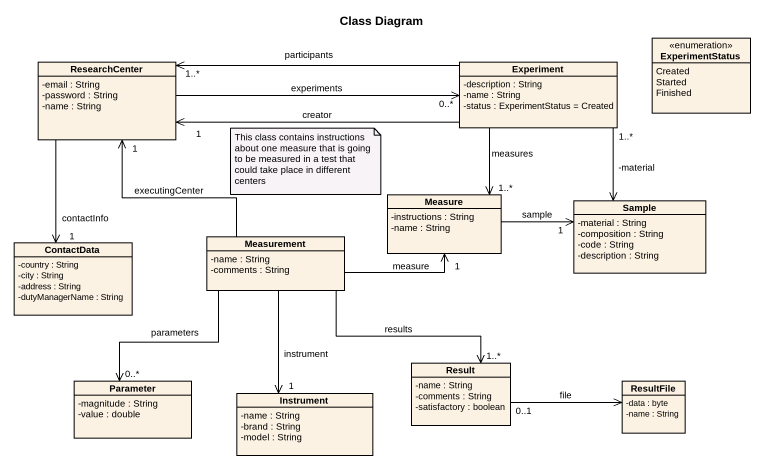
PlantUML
@startuml
title Class Diagram
hide circle
hide empty members
skinparam classAttributeIconSize 0
enum ExperimentStatus {
  Created
  Started
  Finished
}
class ResearchCenter {
  -email : String
  -password : String
  -name : String
}
class Experiment {
  -description : String
  -name : String
  -status : ExperimentStatus = Created
}
class Measure {
  -instructions : String
  -name : String
}
class Sample {
  -material : String
  -composition : String
  -code : String
  -description : String
}
class ContactData {
  -country : String
  -city : String
  -address : String
  -dutyManagerName : String
}
class Measurement {
  -name : String
  -comments : String
}
class Parameter {
  -magnitude : String
  -value : double
}
class Result {
  -name : String
  -comments : String
  -satisfactory : boolean
}
class ResultFile {
  -data : byte
  -name : String
}
class Instrument {
  -name : String
  -brand : String
  -model : String
}
ResearchCenter -right-> "0..*" Experiment : experiments
ResearchCenter "1" --> ContactData : contactInfo
Experiment "1..*" -left-> ResearchCenter : participants
Experiment "1" -left-> ResearchCenter : creator
Experiment "1..*" --> Measure : measures
Experiment "1..*" --> Sample : -material
Measure -right-> "1" Sample : sample
Measurement -up-> "1" ResearchCenter : executingCenter
Measurement "1" -right-> Measure : measure
Measurement --> "0..*" Parameter : parameters
Measurement --> "1..*" Result : results
Measurement --> "1" Instrument : instrument
Result "0..1" -right-> ResultFile : file
note as N1
  This class contains instructions about one measure that is going to be measured in a test that could take place in different centers
end note
@enduml
